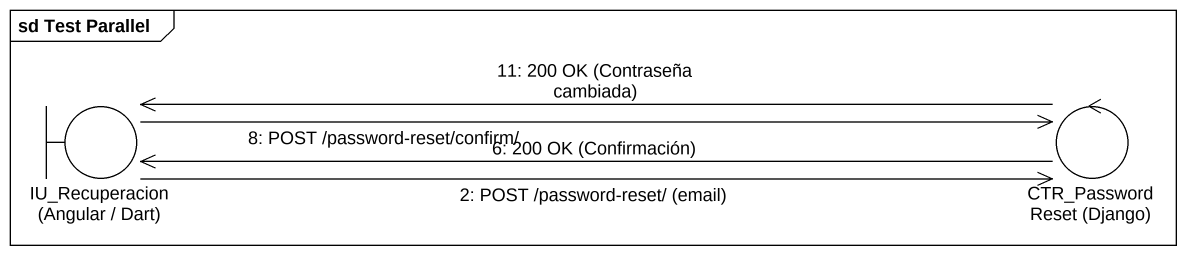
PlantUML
@startuml
mainframe sd Test Parallel
boundary "IU_Recuperacion (Angular / Dart)" as IU_Recuperacion_Angular_Dart
control "CTR_PasswordReset (Django)" as CTR_PasswordReset_Django
IU_Recuperacion_Angular_Dart -right-> CTR_PasswordReset_Django : 2: POST /password-reset/ (email)
IU_Recuperacion_Angular_Dart -right-> CTR_PasswordReset_Django : 8: POST /password-reset/confirm/
CTR_PasswordReset_Django -left-> IU_Recuperacion_Angular_Dart : 6: 200 OK (Confirmación)
CTR_PasswordReset_Django -left-> IU_Recuperacion_Angular_Dart : 11: 200 OK (Contraseña cambiada)
@enduml
